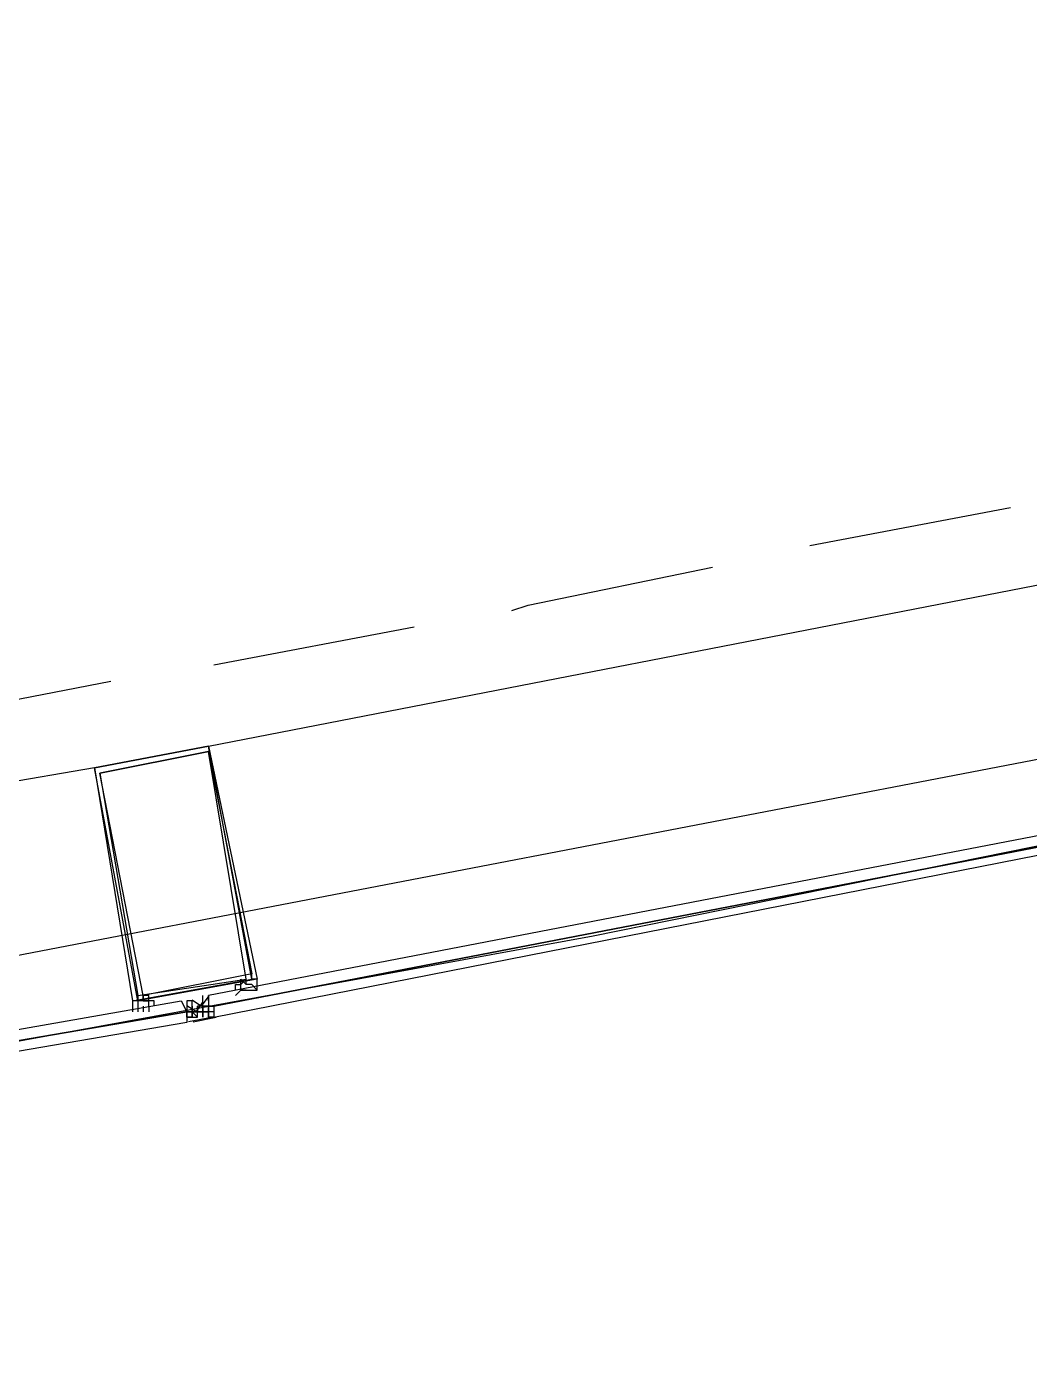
# Model space of a CAD drawing. Header units: feet. Extents: x -84 to 198, y -22 to 181.
# Drawn here: x 79.687 to 82.153, y 16.461 to 19.76 of the extents above; entities that cross this region are included whole.
import ezdxf

# ---------------------------------------------------------------- set-up
doc = ezdxf.new("R2010")
doc.units = ezdxf.units.FT
doc.layers.add('A-AREA-UNIDAD', color=30, linetype='CONTINUOUS')
doc.layers.add('A-LINEA', color=7, linetype='CONTINUOUS')

msp = doc.modelspace()

# ---------------------------------------------------------------- linework, layer by layer
at = {"layer": 'A-AREA-UNIDAD'}
msp.add_lwpolyline([(76.608, 16.8889), (84.928, 18.4889), (91.072, 20.1956), (91.52, 20.5156), (92.288, 20.6044), (95.2, 21.6889), (95.328, 21.92), (95.84, 21.92), (99.008, 23.1644), (99.04, 23.3956), (99.84, 23.52), (102.592, 24.8889), (102.688, 25.1556), (103.168, 25.1556), (106.24, 26.72), (106.272, 27.0044), (106.88, 27.0756), (109.6, 28.7289)], dxfattribs=at)
at = {"layer": 'A-LINEA'}
for p, q in [((80.1333, 17.9911), (83.7733, 18.6978)), ((81.6133, 18.4844), (82.1067, 18.5778)), ((80.1467, 18.1911), (80.64, 18.2844)), ((79.4133, 18.0578), (79.8933, 18.1511)), ((79.8533, 17.9378), (76.2, 17.3111)), ((80.2, 17.3778), (80.2133, 17.3911)), ((80.24, 17.4178), (80.24, 17.4178)), ((80.24, 17.4178), (80.24, 17.4178)), ((80.08, 17.3644), (80.08, 17.3644)), ((80.08, 17.3644), (80.08, 17.3644)), ((80.08, 17.3644), (80.08, 17.3644)), ((80.08, 17.3644), (80.08, 17.3644)), ((80.08, 17.3644), (80.08, 17.3644)), ((80.08, 17.3644), (80.08, 17.3644)), ((80.0933, 17.3644), (80.0933, 17.3644)), ((80.0933, 17.3644), (80.0933, 17.3644)), ((80.0933, 17.3644), (80.0933, 17.3644)), ((80.0933, 17.3644), (80.0933, 17.3644)), ((80.0933, 17.3644), (80.0933, 17.3644)), ((80.12, 17.3778), (80.12, 17.3778)), ((80.12, 17.3644), (80.12, 17.3644)), ((80.12, 17.3644), (80.12, 17.3644)), ((80.12, 17.3644), (80.12, 17.3644)), ((80.12, 17.3644), (80.12, 17.3644)), ((80.12, 17.3644), (80.12, 17.3644)), ((80.12, 17.3644), (80.12, 17.3644)), ((80.1333, 17.3778), (80.1333, 17.3778)), ((80.1333, 17.3778), (80.1333, 17.3778)), ((80.1333, 17.3644), (80.1333, 17.3778)), ((80.1333, 17.3644), (80.1333, 17.3644)), ((80.1333, 17.3644), (80.1333, 17.3644)), ((80.1333, 17.3644), (80.1333, 17.3644)), ((80.1333, 17.3644), (80.1333, 17.3644)), ((80.1333, 17.3644), (80.1333, 17.3644)), ((80.1333, 17.3644), (80.1333, 17.3511)), ((80.1333, 17.3644), (80.1333, 17.3644)), ((80.1333, 17.3644), (80.1333, 17.3644)), ((80.1333, 17.3644), (80.1333, 17.3644)), ((80.1333, 17.3644), (80.1333, 17.3644)), ((80.1333, 17.3644), (80.1333, 17.3644)), ((80.1333, 17.3644), (80.1333, 17.3644)), ((80.1333, 17.3644), (80.1333, 17.3644)), ((80.1333, 17.3644), (80.1333, 17.3644)), ((80.1333, 17.3644), (80.1333, 17.3644)), ((80.2133, 17.3778), (80.2133, 17.3778)), ((79.9867, 17.3378), (79.9867, 17.3378)), ((80, 17.3378), (80, 17.3378)), ((80.08, 17.3511), (80.08, 17.3378)), ((80.08, 17.3511), (80.08, 17.3511)), ((80.08, 17.3511), (80.08, 17.3511)), ((80.08, 17.3511), (80.08, 17.3511)), ((80.08, 17.3511), (80.08, 17.3511)), ((80.08, 17.3511), (80.08, 17.3511)), ((80.08, 17.3511), (80.08, 17.3511)), ((80.08, 17.3511), (80.08, 17.3511)), ((80.08, 17.3511), (80.08, 17.3511)), ((80.08, 17.3511), (80.08, 17.3511)), ((80.08, 17.3511), (80.08, 17.3511)), ((80.08, 17.3511), (80.08, 17.3511)), ((80.08, 17.3511), (80.08, 17.3511)), ((80.08, 17.3511), (80.08, 17.3511)), ((80.08, 17.3511), (80.08, 17.3511)), ((80.08, 17.3511), (80.08, 17.3511)), ((80.08, 17.3511), (80.08, 17.3511)), ((80.08, 17.3511), (80.08, 17.3511)), ((80.08, 17.3378), (80.08, 17.3378)), ((80.08, 17.3378), (80.0933, 17.3378)), ((80.08, 17.3378), (80.08, 17.3378)), ((80.08, 17.3378), (80.08, 17.3244)), ((80.08, 17.3378), (80.08, 17.3378)), ((80.08, 17.3378), (80.08, 17.3378)), ((80.08, 17.3244), (80.08, 17.3378)), ((80.08, 17.3244), (80.08, 17.3378)), ((80.08, 17.3378), (80.08, 17.3378)), ((80.08, 17.3244), (80.08, 17.3378)), ((80.08, 17.3378), (80.08, 17.3378)), ((80.08, 17.3378), (80.08, 17.3378)), ((80.08, 17.3378), (80.08, 17.3378)), ((80.08, 17.3378), (80.08, 17.3378)), ((80.08, 17.3378), (80.08, 17.3378)), ((80.08, 17.3378), (80.08, 17.3378)), ((80.0933, 17.3378), (80.08, 17.3378)), ((80.08, 17.3378), (80.08, 17.3244)), ((80.08, 17.3378), (80.08, 17.3378)), ((80.08, 17.3378), (80.08, 17.3378)), ((80.08, 17.3378), (80.08, 17.3378)), ((80.08, 17.3244), (80.08, 17.3244)), ((80.08, 17.3244), (80.08, 17.3244)), ((80.08, 17.3244), (80.08, 17.3244)), ((80.08, 17.3244), (80.08, 17.3244)), ((80.08, 17.3244), (80.08, 17.3244)), ((80.08, 17.3244), (80.08, 17.3244)), ((80.08, 17.3244), (80.0933, 17.3244)), ((80.08, 17.3244), (80.08, 17.3244)), ((80.0933, 17.3244), (80.08, 17.3244)), ((80.08, 17.3244), (80.08, 17.3244)), ((80.0933, 17.3244), (80.08, 17.3244)), ((80.08, 17.3244), (80.08, 17.3244)), ((80.08, 17.3244), (80.08, 17.3244)), ((80.1413, 17.3232), (80.0842, 17.3133)), ((80.0933, 17.3511), (80.0933, 17.3511)), ((80.0933, 17.3511), (80.0933, 17.3511)), ((80.0933, 17.3511), (80.0933, 17.3511)), ((80.0933, 17.3511), (80.0933, 17.3511)), ((80.0933, 17.3511), (80.0933, 17.3511)), ((80.0933, 17.3511), (80.0933, 17.3511)), ((80.0933, 17.3511), (80.0933, 17.3511)), ((80.0933, 17.3378), (80.0933, 17.3511)), ((80.0933, 17.3511), (80.0933, 17.3511)), ((80.0933, 17.3511), (80.0933, 17.3511)), ((80.0933, 17.3511), (80.0933, 17.3511)), ((80.0933, 17.3378), (80.0933, 17.3511)), ((80.0933, 17.3511), (80.0933, 17.3511)), ((80.0933, 17.3511), (80.0933, 17.3511)), ((80.0933, 17.3511), (80.0933, 17.3378)), ((80.0933, 17.3511), (80.0933, 17.3511)), ((80.0933, 17.3511), (80.0933, 17.3511)), ((80.0933, 17.3511), (80.0933, 17.3511)), ((80.0933, 17.3511), (80.0933, 17.3511)), ((80.0933, 17.3511), (80.0933, 17.3511)), ((80.0933, 17.3511), (80.0933, 17.3511)), ((80.0933, 17.3511), (80.0933, 17.3511)), ((80.0933, 17.3511), (80.0933, 17.3511)), ((80.0933, 17.3511), (80.0933, 17.3511)), ((80.0933, 17.3511), (80.0933, 17.3511)), ((80.0933, 17.3511), (80.0933, 17.3511)), ((80.0933, 17.3511), (80.0933, 17.3511)), ((80.0933, 17.3378), (80.0933, 17.3511)), ((80.0933, 17.3378), (80.0933, 17.3378)), ((80.0933, 17.3378), (80.0933, 17.3244)), ((80.0933, 17.3378), (80.0933, 17.3378)), ((80.0933, 17.3378), (80.0933, 17.3378)), ((80.0933, 17.3378), (80.1067, 17.3378)), ((80.0933, 17.3378), (80.0933, 17.3378)), ((80.0933, 17.3378), (80.0933, 17.3378)), ((80.0933, 17.3378), (80.0933, 17.3378)), ((80.0933, 17.3378), (80.0933, 17.3378)), ((80.0933, 17.3378), (80.1067, 17.3378)), ((80.0933, 17.3378), (80.0933, 17.3378)), ((80.0933, 17.3378), (80.0933, 17.3378)), ((80.0933, 17.3378), (80.0933, 17.3378)), ((80.0933, 17.3378), (80.0933, 17.3378)), ((80.0933, 17.3378), (80.0933, 17.3378)), ((80.0933, 17.3378), (80.0933, 17.3378)), ((80.0933, 17.3378), (80.0933, 17.3378)), ((80.0933, 17.3378), (80.0933, 17.3378)), ((80.0933, 17.3244), (80.0933, 17.3378)), ((80.0933, 17.3378), (80.0933, 17.3378)), ((80.0933, 17.3378), (80.0933, 17.3378)), ((80.0933, 17.3378), (80.0933, 17.3378)), ((80.0933, 17.3378), (80.0933, 17.3378)), ((80.0933, 17.3378), (80.0933, 17.3378)), ((80.0933, 17.3378), (80.0933, 17.3378)), ((80.0933, 17.3378), (80.0933, 17.3378)), ((80.1067, 17.3378), (80.0933, 17.3378)), ((80.0933, 17.3378), (80.0933, 17.3378)), ((80.0933, 17.3378), (80.0933, 17.3378)), ((80.1067, 17.3378), (80.0933, 17.3378)), ((80.0933, 17.3378), (80.0933, 17.3378)), ((80.0933, 17.3378), (80.0933, 17.3378)), ((80.0933, 17.3378), (80.0933, 17.3378)), ((80.0933, 17.3378), (80.0933, 17.3378)), ((80.0933, 17.3378), (80.0933, 17.3378)), ((80.0933, 17.3378), (80.0933, 17.3378)), ((80.0933, 17.3378), (80.0933, 17.3244)), ((80.0933, 17.3378), (80.0933, 17.3378)), ((80.0933, 17.3378), (80.0933, 17.3378)), ((80.0933, 17.3378), (80.0933, 17.3378)), ((80.0933, 17.3378), (80.0933, 17.3378)), ((80.0933, 17.3378), (80.0933, 17.3244)), ((80.0933, 17.3378), (80.0933, 17.3244)), ((80.1067, 17.3378), (80.0933, 17.3378)), ((80.0933, 17.3378), (80.0933, 17.3244)), ((80.0933, 17.3378), (80.0933, 17.3378)), ((80.0933, 17.3378), (80.0933, 17.3378)), ((80.0933, 17.3378), (80.1067, 17.3378)), ((80.0933, 17.3378), (80.0933, 17.3378)), ((80.0933, 17.3378), (80.1067, 17.3378)), ((80.0933, 17.3244), (80.0933, 17.3244)), ((80.0933, 17.3244), (80.0933, 17.3244)), ((80.0933, 17.3244), (80.0933, 17.3244)), ((80.0933, 17.3244), (80.0933, 17.3244)), ((80.0933, 17.3244), (80.0933, 17.3244)), ((80.0933, 17.3244), (80.0933, 17.3244)), ((80.0933, 17.3244), (80.0933, 17.3244)), ((80.0933, 17.3244), (80.0933, 17.3244)), ((80.0933, 17.3244), (80.0933, 17.3244)), ((80.0933, 17.3244), (80.0933, 17.3244)), ((80.0933, 17.3244), (80.0933, 17.3244)), ((80.0933, 17.3244), (80.0933, 17.3244)), ((80.0933, 17.3244), (80.0933, 17.3244)), ((80.0933, 17.3244), (80.0933, 17.3244)), ((80.0933, 17.3244), (80.0933, 17.3244)), ((80.0933, 17.3244), (80.0933, 17.3244)), ((80.0933, 17.3244), (80.0933, 17.3244)), ((80.0933, 17.3244), (80.0933, 17.3244)), ((80.0933, 17.3244), (80.0933, 17.3244)), ((80.0933, 17.3244), (80.0933, 17.3244)), ((80.0933, 17.3244), (80.0933, 17.3244)), ((80.0933, 17.3244), (80.0933, 17.3244)), ((80.0933, 17.3244), (80.0933, 17.3244)), ((80.0933, 17.3244), (80.0933, 17.3244)), ((80.0933, 17.3244), (80.0933, 17.3244)), ((80.0933, 17.3244), (80.0933, 17.3244)), ((80.0933, 17.3244), (80.0933, 17.3244)), ((80.0933, 17.3244), (80.0933, 17.3244)), ((80.0933, 17.3244), (80.0933, 17.3244)), ((80.0933, 17.3244), (80.0933, 17.3244)), ((80.0933, 17.3244), (80.0933, 17.3244)), ((80.0933, 17.3244), (80.0933, 17.3244)), ((80.0933, 17.3244), (80.0933, 17.3244)), ((80.0933, 17.3244), (80.1067, 17.3244)), ((80.0933, 17.3244), (80.0933, 17.3244)), ((80.0933, 17.3244), (80.0933, 17.3244)), ((80.0933, 17.3244), (80.0933, 17.3244)), ((80.0933, 17.3244), (80.0933, 17.3244)), ((80.0933, 17.3244), (80.0933, 17.3244)), ((80.0933, 17.3244), (80.0933, 17.3244)), ((80.1529, 17.3235), (80.096, 17.3124)), ((80.1067, 17.3511), (80.1067, 17.3511)), ((80.1067, 17.3378), (80.1067, 17.3511)), ((80.1067, 17.3511), (80.1067, 17.3511)), ((80.1067, 17.3511), (80.1067, 17.3511)), ((80.1067, 17.3511), (80.1067, 17.3511)), ((80.1067, 17.3511), (80.1067, 17.3511)), ((80.1067, 17.3511), (80.1067, 17.3511)), ((80.1067, 17.3511), (80.1067, 17.3511)), ((80.1067, 17.3511), (80.1067, 17.3511)), ((80.1067, 17.3511), (80.1067, 17.3511)), ((80.1067, 17.3378), (80.1067, 17.3511)), ((80.1067, 17.3378), (80.1067, 17.3511)), ((80.1067, 17.3378), (80.1067, 17.3511)), ((80.12, 17.3511), (80.1067, 17.3511)), ((80.12, 17.3511), (80.1067, 17.3511)), ((80.1067, 17.3511), (80.1067, 17.3511)), ((80.1067, 17.3511), (80.1067, 17.3511)), ((80.1067, 17.3511), (80.1067, 17.3511)), ((80.1067, 17.3511), (80.1067, 17.3511)), ((80.1067, 17.3511), (80.1067, 17.3511)), ((80.1067, 17.3511), (80.1067, 17.3511)), ((80.1067, 17.3511), (80.1067, 17.3511)), ((80.1067, 17.3511), (80.1067, 17.3378)), ((80.1067, 17.3511), (80.1067, 17.3511)), ((80.1067, 17.3511), (80.1067, 17.3511)), ((80.1067, 17.3511), (80.1067, 17.3378)), ((80.1067, 17.3511), (80.1067, 17.3378)), ((80.1067, 17.3511), (80.1067, 17.3511)), ((80.1067, 17.3511), (80.1067, 17.3511)), ((80.1067, 17.3378), (80.1067, 17.3378)), ((80.1067, 17.3378), (80.1067, 17.3378)), ((80.1067, 17.3378), (80.1067, 17.3378)), ((80.1067, 17.3378), (80.1067, 17.3378)), ((80.1067, 17.3378), (80.1067, 17.3378)), ((80.1067, 17.3378), (80.1067, 17.3378)), ((80.1067, 17.3378), (80.1067, 17.3378)), ((80.1067, 17.3378), (80.1067, 17.3378)), ((80.1067, 17.3378), (80.1067, 17.3378)), ((80.1067, 17.3378), (80.1067, 17.3378)), ((80.1067, 17.3378), (80.1067, 17.3378)), ((80.1067, 17.3378), (80.1067, 17.3378)), ((80.1067, 17.3378), (80.1067, 17.3378)), ((80.1067, 17.3378), (80.1067, 17.3378)), ((80.1067, 17.3378), (80.1067, 17.3378)), ((80.1067, 17.3378), (80.1067, 17.3378)), ((80.1067, 17.3378), (80.1067, 17.3378)), ((80.1067, 17.3378), (80.12, 17.3378)), ((80.1067, 17.3378), (80.1067, 17.3378)), ((80.1067, 17.3378), (80.1067, 17.3378)), ((80.1067, 17.3378), (80.1067, 17.3378)), ((80.1067, 17.3378), (80.1067, 17.3378)), ((80.1067, 17.3378), (80.1067, 17.3378)), ((80.1067, 17.3378), (80.1067, 17.3378)), ((80.1067, 17.3378), (80.1067, 17.3378)), ((80.1067, 17.3378), (80.1067, 17.3378)), ((80.1067, 17.3378), (80.1067, 17.3378)), ((80.1067, 17.3378), (80.1067, 17.3378)), ((80.1067, 17.3378), (80.1067, 17.3378)), ((80.1067, 17.3378), (80.1067, 17.3378)), ((80.1067, 17.3378), (80.1067, 17.3378)), ((80.1067, 17.3378), (80.1067, 17.3378)), ((80.1067, 17.3378), (80.1067, 17.3378)), ((80.1067, 17.3378), (80.1067, 17.3378)), ((80.1067, 17.3378), (80.1067, 17.3378)), ((80.1067, 17.3244), (80.1067, 17.3378)), ((80.1067, 17.3378), (80.1067, 17.3378)), ((80.1067, 17.3378), (80.1067, 17.3378)), ((80.12, 17.3378), (80.1067, 17.3378)), ((80.1067, 17.3378), (80.1067, 17.3378)), ((80.1067, 17.3378), (80.1067, 17.3378)), ((80.12, 17.3378), (80.1067, 17.3378)), ((80.1067, 17.3378), (80.1067, 17.3378)), ((80.1067, 17.3378), (80.1067, 17.3378)), ((80.1067, 17.3378), (80.1067, 17.3378)), ((80.1067, 17.3378), (80.1067, 17.3378)), ((80.1067, 17.3378), (80.1067, 17.3378)), ((80.1067, 17.3378), (80.1067, 17.3378)), ((80.1067, 17.3378), (80.1067, 17.3378)), ((80.1067, 17.3378), (80.1067, 17.3378)), ((80.1067, 17.3378), (80.1067, 17.3378)), ((80.1067, 17.3378), (80.1067, 17.3378)), ((80.1067, 17.3378), (80.1067, 17.3378)), ((80.1067, 17.3378), (80.1067, 17.3378)), ((80.1067, 17.3244), (80.1067, 17.3244)), ((80.1067, 17.3244), (80.1067, 17.3244)), ((80.1067, 17.3244), (80.1067, 17.3244)), ((80.1067, 17.3244), (80.1067, 17.3244)), ((80.1067, 17.3244), (80.1067, 17.3244)), ((80.1067, 17.3244), (80.1067, 17.3244)), ((80.1067, 17.3244), (80.1067, 17.3244)), ((80.1067, 17.3244), (80.1067, 17.3244)), ((80.1067, 17.3244), (80.1067, 17.3244)), ((80.1067, 17.3244), (80.1067, 17.3244)), ((80.1067, 17.3244), (80.1067, 17.3244)), ((80.1067, 17.3244), (80.1067, 17.3244)), ((80.1067, 17.3244), (80.1067, 17.3244)), ((80.1067, 17.3244), (80.1067, 17.3244)), ((80.1067, 17.3244), (80.1067, 17.3244)), ((80.1067, 17.3244), (80.1067, 17.3244)), ((80.1067, 17.3244), (80.1067, 17.3244)), ((80.1067, 17.3244), (80.1067, 17.3244)), ((80.1067, 17.3244), (80.1067, 17.3244)), ((80.12, 17.3511), (80.12, 17.3378)), ((80.12, 17.3511), (80.12, 17.3511)), ((80.12, 17.3511), (80.12, 17.3511)), ((80.12, 17.3511), (80.12, 17.3511)), ((80.12, 17.3511), (80.12, 17.3511)), ((80.12, 17.3511), (80.12, 17.3511)), ((80.12, 17.3511), (80.12, 17.3511)), ((80.12, 17.3511), (80.12, 17.3511)), ((80.12, 17.3511), (80.12, 17.3511)), ((80.12, 17.3511), (80.12, 17.3511)), ((80.12, 17.3511), (80.12, 17.3511)), ((80.12, 17.3511), (80.12, 17.3511)), ((80.12, 17.3511), (80.12, 17.3511)), ((80.12, 17.3511), (80.12, 17.3511)), ((80.12, 17.3511), (80.12, 17.3511)), ((80.12, 17.3511), (80.12, 17.3511)), ((80.12, 17.3511), (80.12, 17.3511)), ((80.12, 17.3511), (80.12, 17.3511)), ((80.1333, 17.3511), (80.12, 17.3511)), ((80.12, 17.3511), (80.12, 17.3511)), ((80.12, 17.3511), (80.12, 17.3511)), ((80.12, 17.3511), (80.12, 17.3511)), ((80.12, 17.3511), (80.12, 17.3511)), ((80.12, 17.3511), (80.12, 17.3511)), ((80.12, 17.3511), (80.12, 17.3511)), ((80.12, 17.3511), (80.12, 17.3511)), ((80.1333, 17.3511), (80.12, 17.3511)), ((80.12, 17.3511), (80.12, 17.3511)), ((80.1333, 17.3511), (80.12, 17.3511)), ((80.12, 17.3511), (80.12, 17.3511)), ((80.12, 17.3511), (80.12, 17.3511)), ((80.12, 17.3511), (80.12, 17.3511)), ((80.12, 17.3511), (80.12, 17.3511)), ((80.12, 17.3511), (80.12, 17.3511)), ((80.12, 17.3511), (80.12, 17.3511)), ((80.12, 17.3511), (80.12, 17.3511)), ((80.12, 17.3511), (80.12, 17.3511)), ((80.12, 17.3511), (80.12, 17.3511)), ((80.12, 17.3511), (80.12, 17.3511)), ((80.12, 17.3511), (80.1333, 17.3511)), ((80.12, 17.3511), (80.1333, 17.3511)), ((80.12, 17.3511), (80.12, 17.3511)), ((80.12, 17.3511), (80.12, 17.3511)), ((80.12, 17.3511), (80.12, 17.3511)), ((80.12, 17.3511), (80.12, 17.3511)), ((80.12, 17.3511), (80.12, 17.3511)), ((80.12, 17.3511), (80.12, 17.3511)), ((80.12, 17.3378), (80.12, 17.3378)), ((80.12, 17.3378), (80.1333, 17.3378)), ((80.12, 17.3378), (80.1333, 17.3378)), ((80.12, 17.3378), (80.12, 17.3378)), ((80.12, 17.3378), (80.12, 17.3378)), ((80.12, 17.3378), (80.12, 17.3378)), ((80.12, 17.3378), (80.12, 17.3378)), ((80.12, 17.3378), (80.12, 17.3378)), ((80.12, 17.3378), (80.1333, 17.3378)), ((80.12, 17.3378), (80.1333, 17.3378)), ((80.12, 17.3378), (80.12, 17.3378)), ((80.12, 17.3378), (80.1333, 17.3378)), ((80.12, 17.3378), (80.1333, 17.3378)), ((80.12, 17.3378), (80.12, 17.3378)), ((80.12, 17.3378), (80.12, 17.3378)), ((80.12, 17.3378), (80.12, 17.3378)), ((80.12, 17.3378), (80.12, 17.3378)), ((80.12, 17.3378), (80.12, 17.3378)), ((80.12, 17.3378), (80.1333, 17.3378)), ((80.12, 17.3378), (80.12, 17.3378)), ((80.12, 17.3378), (80.12, 17.3378)), ((80.12, 17.3378), (80.12, 17.3378)), ((80.12, 17.3378), (80.12, 17.3378)), ((80.12, 17.3378), (80.12, 17.3378)), ((80.12, 17.3378), (80.12, 17.3378)), ((80.12, 17.3244), (80.12, 17.3378)), ((80.12, 17.3378), (80.12, 17.3378)), ((80.12, 17.3378), (80.12, 17.3378)), ((80.12, 17.3378), (80.12, 17.3378)), ((80.1333, 17.3378), (80.12, 17.3378)), ((80.12, 17.3378), (80.12, 17.3378)), ((80.12, 17.3378), (80.12, 17.3244)), ((80.12, 17.3378), (80.12, 17.3378)), ((80.12, 17.3378), (80.12, 17.3378)), ((80.12, 17.3378), (80.12, 17.3378)), ((80.12, 17.3378), (80.12, 17.3378)), ((80.12, 17.3244), (80.12, 17.3378)), ((80.1333, 17.3378), (80.12, 17.3378)), ((80.12, 17.3378), (80.12, 17.3378)), ((80.12, 17.3378), (80.12, 17.3378)), ((80.12, 17.3378), (80.12, 17.3244)), ((80.12, 17.3378), (80.12, 17.3378)), ((80.12, 17.3378), (80.12, 17.3378)), ((80.12, 17.3378), (80.12, 17.3378)), ((80.12, 17.3378), (80.12, 17.3378)), ((80.12, 17.3378), (80.12, 17.3378)), ((80.12, 17.3378), (80.12, 17.3378)), ((80.12, 17.3378), (80.12, 17.3378)), ((80.12, 17.3378), (80.12, 17.3378)), ((80.12, 17.3378), (80.12, 17.3378)), ((80.12, 17.3378), (80.12, 17.3378)), ((80.12, 17.3378), (80.12, 17.3378)), ((80.12, 17.3378), (80.12, 17.3378)), ((80.12, 17.3378), (80.12, 17.3378)), ((80.12, 17.3378), (80.12, 17.3378)), ((80.12, 17.3378), (80.12, 17.3378)), ((80.12, 17.3378), (80.12, 17.3378)), ((80.12, 17.3378), (80.12, 17.3378)), ((80.12, 17.3378), (80.12, 17.3378)), ((80.12, 17.3244), (80.12, 17.3244)), ((80.12, 17.3244), (80.12, 17.3244)), ((80.12, 17.3244), (80.12, 17.3244)), ((80.12, 17.3244), (80.12, 17.3244)), ((80.12, 17.3244), (80.12, 17.3244)), ((80.12, 17.3244), (80.12, 17.3244)), ((80.12, 17.3244), (80.12, 17.3244)), ((80.12, 17.3244), (80.12, 17.3244)), ((80.12, 17.3244), (80.12, 17.3244)), ((80.12, 17.3244), (80.12, 17.3244)), ((80.12, 17.3244), (80.12, 17.3244)), ((80.12, 17.3244), (80.12, 17.3244)), ((80.12, 17.3244), (80.12, 17.3244)), ((80.12, 17.3244), (80.12, 17.3244)), ((80.12, 17.3244), (80.12, 17.3244)), ((80.12, 17.3244), (80.12, 17.3244)), ((80.1333, 17.3511), (80.1333, 17.3511)), ((80.1333, 17.3511), (80.1333, 17.3511)), ((80.1333, 17.3511), (80.1333, 17.3511)), ((80.1333, 17.3511), (80.1333, 17.3511)), ((80.1333, 17.3511), (80.1333, 17.3511)), ((80.1333, 17.3511), (80.1333, 17.3511)), ((80.1333, 17.3511), (80.1333, 17.3511)), ((80.1333, 17.3511), (80.1333, 17.3511)), ((80.1333, 17.3511), (80.1333, 17.3511)), ((80.1333, 17.3511), (80.1333, 17.3511)), ((80.1333, 17.3511), (80.1333, 17.3511)), ((80.1333, 17.3511), (80.1333, 17.3511)), ((80.1333, 17.3511), (80.1333, 17.3511)), ((80.1333, 17.3511), (80.1333, 17.3378)), ((80.1333, 17.3511), (80.1333, 17.3511)), ((80.1333, 17.3511), (80.1333, 17.3511)), ((80.1333, 17.3511), (80.1333, 17.3511)), ((80.1333, 17.3511), (80.1333, 17.3511)), ((80.1333, 17.3511), (80.1333, 17.3511)), ((80.1333, 17.3511), (80.1467, 17.3511)), ((80.1333, 17.3511), (80.1333, 17.3511)), ((80.1333, 17.3511), (80.1333, 17.3511)), ((80.1333, 17.3511), (80.1333, 17.3511)), ((80.1333, 17.3378), (80.1333, 17.3378)), ((80.1333, 17.3378), (80.1333, 17.3378)), ((80.1333, 17.3378), (80.1333, 17.3378)), ((80.1333, 17.3378), (80.1333, 17.3378)), ((80.1333, 17.3378), (80.1333, 17.3378)), ((80.1333, 17.3378), (80.1333, 17.3378)), ((80.1333, 17.3378), (80.1333, 17.3378)), ((80.1333, 17.3378), (80.1333, 17.3378)), ((80.1333, 17.3378), (80.1333, 17.3244)), ((80.1467, 17.3378), (80.1333, 17.3378)), ((80.1333, 17.3378), (80.1333, 17.3378)), ((80.1333, 17.3378), (80.1333, 17.3244)), ((80.1333, 17.3378), (80.1333, 17.3378)), ((80.1333, 17.3378), (80.1333, 17.3378)), ((80.1333, 17.3378), (80.1333, 17.3378)), ((80.1333, 17.3378), (80.1333, 17.3378)), ((80.1333, 17.3378), (80.1333, 17.3378)), ((80.1333, 17.3378), (80.1333, 17.3378)), ((80.1333, 17.3378), (80.1333, 17.3378)), ((80.1333, 17.3378), (80.1333, 17.3378)), ((80.1467, 17.3378), (80.1333, 17.3378)), ((80.1333, 17.3378), (80.1333, 17.3378)), ((80.1333, 17.3378), (80.1333, 17.3378)), ((80.1333, 17.3378), (80.1333, 17.3378)), ((80.1333, 17.3378), (80.1333, 17.3378)), ((80.1333, 17.3378), (80.1333, 17.3378)), ((80.1333, 17.3378), (80.1333, 17.3378)), ((80.1333, 17.3378), (80.1333, 17.3378)), ((80.1333, 17.3378), (80.1333, 17.3378)), ((80.1333, 17.3378), (80.1333, 17.3378)), ((80.1333, 17.3378), (80.1333, 17.3378)), ((80.1333, 17.3378), (80.1333, 17.3378)), ((80.1333, 17.3378), (80.1333, 17.3378)), ((80.1333, 17.3244), (80.1333, 17.3378)), ((80.1333, 17.3244), (80.1333, 17.3378)), ((80.1333, 17.3378), (80.1333, 17.3378)), ((80.1333, 17.3378), (80.1333, 17.3244)), ((80.1333, 17.3378), (80.1333, 17.3378)), ((80.1333, 17.3378), (80.1333, 17.3378)), ((80.1333, 17.3378), (80.1333, 17.3378)), ((80.1333, 17.3378), (80.1333, 17.3378)), ((80.1333, 17.3378), (80.1333, 17.3378)), ((80.1333, 17.3378), (80.1333, 17.3378)), ((80.1333, 17.3378), (80.1333, 17.3378)), ((80.1333, 17.3244), (80.1333, 17.3244)), ((80.1333, 17.3244), (80.1333, 17.3244)), ((80.1333, 17.3244), (80.1333, 17.3244)), ((80.1333, 17.3244), (80.1333, 17.3244)), ((80.1333, 17.3244), (80.1333, 17.3244)), ((80.1467, 17.3244), (80.1333, 17.3244)), ((80.1333, 17.3244), (80.1333, 17.3244)), ((80.1467, 17.3511), (80.1467, 17.3511)), ((80.1467, 17.3511), (80.1467, 17.3511)), ((80.1467, 17.3511), (80.1467, 17.3511)), ((80.1467, 17.3378), (80.1467, 17.3378)), ((80.1467, 17.3378), (80.1467, 17.3378)), ((80.1467, 17.3378), (80.1467, 17.3378)), ((80.1467, 17.3378), (80.1467, 17.3378)), ((80.1467, 17.3244), (80.1467, 17.3244)), ((80.1467, 17.3244), (80.1467, 17.3244))]:
    msp.add_line(p, q, dxfattribs=at)
for points in [[(26.7067, 23.3511), (28.04, 21.6178), (31.0267, 20.8311), (34.0133, 20.0978), (37.0133, 19.4044), (40.0267, 18.7778), (43.0533, 18.2044), (46.0933, 17.6844), (49.1467, 17.2178), (52.2, 16.8044), (55.2533, 16.4444), (58.32, 16.1511), (60.4, 16.0178), (62.48, 15.9511), (64.5467, 15.9244), (66.6267, 15.9511), (68.7067, 16.0178), (70.7867, 16.1511), (72.8533, 16.3244), (74.92, 16.5511), (76.9867, 16.8178), (79.04, 17.1511), (81.08, 17.5244), (83.12, 17.9378)], [(80.88, 18.3244), (80.92, 18.3378), (81.3733, 18.4311)], [(80.1333, 17.3511), (80.1467, 17.3511), (84.0133, 18.0978), (84.0133, 18.1111), (84.0133, 18.1244), (80.1333, 17.3778), (80.1333, 17.3644), (80.1333, 17.3511)], [(80.1467, 17.3244), (84.0133, 18.0844), (84.0133, 18.0978), (80.1467, 17.3511), (80.1467, 17.3378), (80.1467, 17.3244)], [(80.1333, 17.9911), (79.8533, 17.9378), (79.9467, 17.3644), (80.24, 17.4178), (80.1333, 17.9911)], [(79.8533, 17.9378), (80.1333, 17.9911), (80.2533, 17.4178), (79.96, 17.3644), (79.8533, 17.9378)], [(80.1333, 17.9778), (79.8667, 17.9244), (79.96, 17.3778), (80.2267, 17.4178), (80.1333, 17.9778)], [(79.8667, 17.9244), (80.1333, 17.9778), (80.24, 17.4311), (79.9733, 17.3778), (79.8667, 17.9244)], [(80.2267, 17.3911), (80.24, 17.3911), (80.24, 17.3911), (80.2533, 17.3911), (80.2533, 17.3911), (80.2533, 17.3911), (80.2533, 17.4178), (80.2533, 17.4178), (80.24, 17.4178), (80.24, 17.4178), (80.24, 17.4178), (80.24, 17.4178), (80.24, 17.4178), (80.24, 17.4311)], [(80.2, 17.3911), (80.2, 17.3911), (80.2, 17.4044), (80.2, 17.4044), (80.2133, 17.4044), (80.2133, 17.4044), (80.2133, 17.4178), (80.2133, 17.4178), (80.2133, 17.4178), (80.2133, 17.4178)], [(80.2133, 17.4178), (80.2267, 17.4044), (80.2267, 17.4044)], [(80.2267, 17.3911), (80.2267, 17.3911), (80.2133, 17.3911), (80.2133, 17.3911), (80.2133, 17.4044), (80.2133, 17.4044), (80.2267, 17.4178), (80.2267, 17.4178), (80.2267, 17.4178), (80.2267, 17.4178), (80.2267, 17.4178), (80.2267, 17.4178), (80.2267, 17.4178)], [(80.2133, 17.3911), (80.2267, 17.3911), (80.2267, 17.3911), (80.24, 17.3911), (80.24, 17.3911), (80.24, 17.3911)], [(80.2533, 17.3911), (80.24, 17.4044), (80.24, 17.4044), (80.2267, 17.4044), (80.2267, 17.4044), (80.2267, 17.4178), (80.2267, 17.4178), (80.2267, 17.4178), (80.2267, 17.4178), (80.2267, 17.4178)], [(80.2267, 17.4044), (80.2267, 17.4178), (80.2267, 17.4178)], [(80.2267, 17.4178), (80.2267, 17.4178), (80.2267, 17.4178)], [(80.08, 17.3378), (76.1867, 16.6711), (76.1867, 16.6844), (80.0667, 17.3644), (80.08, 17.3378)], [(79.96, 17.3778), (79.96, 17.3778), (79.96, 17.3644), (79.96, 17.3644), (79.96, 17.3644), (79.96, 17.3644), (79.96, 17.3644), (79.9467, 17.3644), (79.9467, 17.3644), (79.9467, 17.3378), (79.9467, 17.3378)], [(80, 17.3511), (80, 17.3511), (80, 17.3511), (80, 17.3644), (80, 17.3644), (79.9867, 17.3644), (79.9867, 17.3644), (79.9867, 17.3644), (79.9867, 17.3644), (79.9867, 17.3778), (79.9733, 17.3778), (79.9733, 17.3778), (79.9733, 17.3644), (79.9733, 17.3644), (79.9733, 17.3644), (79.9733, 17.3644), (79.9733, 17.3644), (79.96, 17.3644), (79.96, 17.3644), (79.96, 17.3378), (79.96, 17.3378)], [(79.96, 17.3644), (79.96, 17.3644), (79.96, 17.3644)], [(79.9867, 17.3511), (79.9867, 17.3511), (79.9867, 17.3511), (79.9867, 17.3644), (79.9867, 17.3644), (79.9733, 17.3644), (79.9733, 17.3644), (79.9733, 17.3644), (79.9733, 17.3644), (79.9733, 17.3778), (79.9733, 17.3778)], [(79.9733, 17.3778), (79.9733, 17.3644), (79.9733, 17.3644)], [(79.9733, 17.3644), (79.9733, 17.3644), (79.9733, 17.3644), (79.9733, 17.3644), (79.9867, 17.3644)], [(80.08, 17.3644), (80.08, 17.3378), (80.08, 17.3244), (80.08, 17.3111)], [(80.0933, 17.3244), (80.0933, 17.3378), (80.0933, 17.3511), (80.0933, 17.3644), (80.08, 17.3644)], [(80.0805, 17.3532), (80.104, 17.3382), (80.1197, 17.3611)], [(80.0937, 17.3672), (80.1166, 17.3514), (80.1332, 17.3737)], [(80.1333, 17.3244), (80.1333, 17.3378), (80.1333, 17.3511), (80.12, 17.3511), (80.12, 17.3644), (80.12, 17.3778)], [(80.1333, 17.3778), (80.1333, 17.3644), (80.1333, 17.3511), (80.1467, 17.3511), (80.1467, 17.3378), (80.1467, 17.3244)], [(80.08, 17.3111), (76.1867, 16.6444), (76.1867, 16.6578), (76.1867, 16.6711), (80.08, 17.3378), (80.08, 17.3244), (80.08, 17.3111)], [(79.96, 17.3378), (79.96, 17.3378), (79.96, 17.3378)], [(79.9733, 17.3511), (79.9733, 17.3378), (79.9733, 17.3378)], [(79.9733, 17.3378), (79.9733, 17.3378), (79.9733, 17.3378)], [(79.9867, 17.3511), (79.9867, 17.3378), (79.9867, 17.3378)], [(80.08, 17.3378), (80.08, 17.3378), (80.0933, 17.3378)], [(80.08, 17.3244), (80.0933, 17.3244), (80.08, 17.3244)], [(80.08, 17.3244), (80.0933, 17.3244), (80.08, 17.3244)], [(80.1067, 17.3244), (80.0933, 17.3378), (80.0933, 17.3511)], [(80.0933, 17.3378), (80.0933, 17.3244), (80.1067, 17.3244)], [(80.0933, 17.3244), (80.0933, 17.3378), (80.1067, 17.3378)], [(80.1067, 17.3378), (80.1067, 17.3378), (80.12, 17.3378)], [(80.12, 17.3378), (80.12, 17.3378), (80.12, 17.3511), (80.1333, 17.3511)], [(80.12, 17.3378), (80.12, 17.3378), (80.12, 17.3511), (80.1333, 17.3511)], [(80.1333, 17.3511), (80.1467, 17.3511), (80.1333, 17.3511)], [(80.1333, 17.3511), (80.1467, 17.3511), (80.1333, 17.3511)]]:
    msp.add_lwpolyline(points, dxfattribs=at)

doc.saveas('drawing.dxf')
